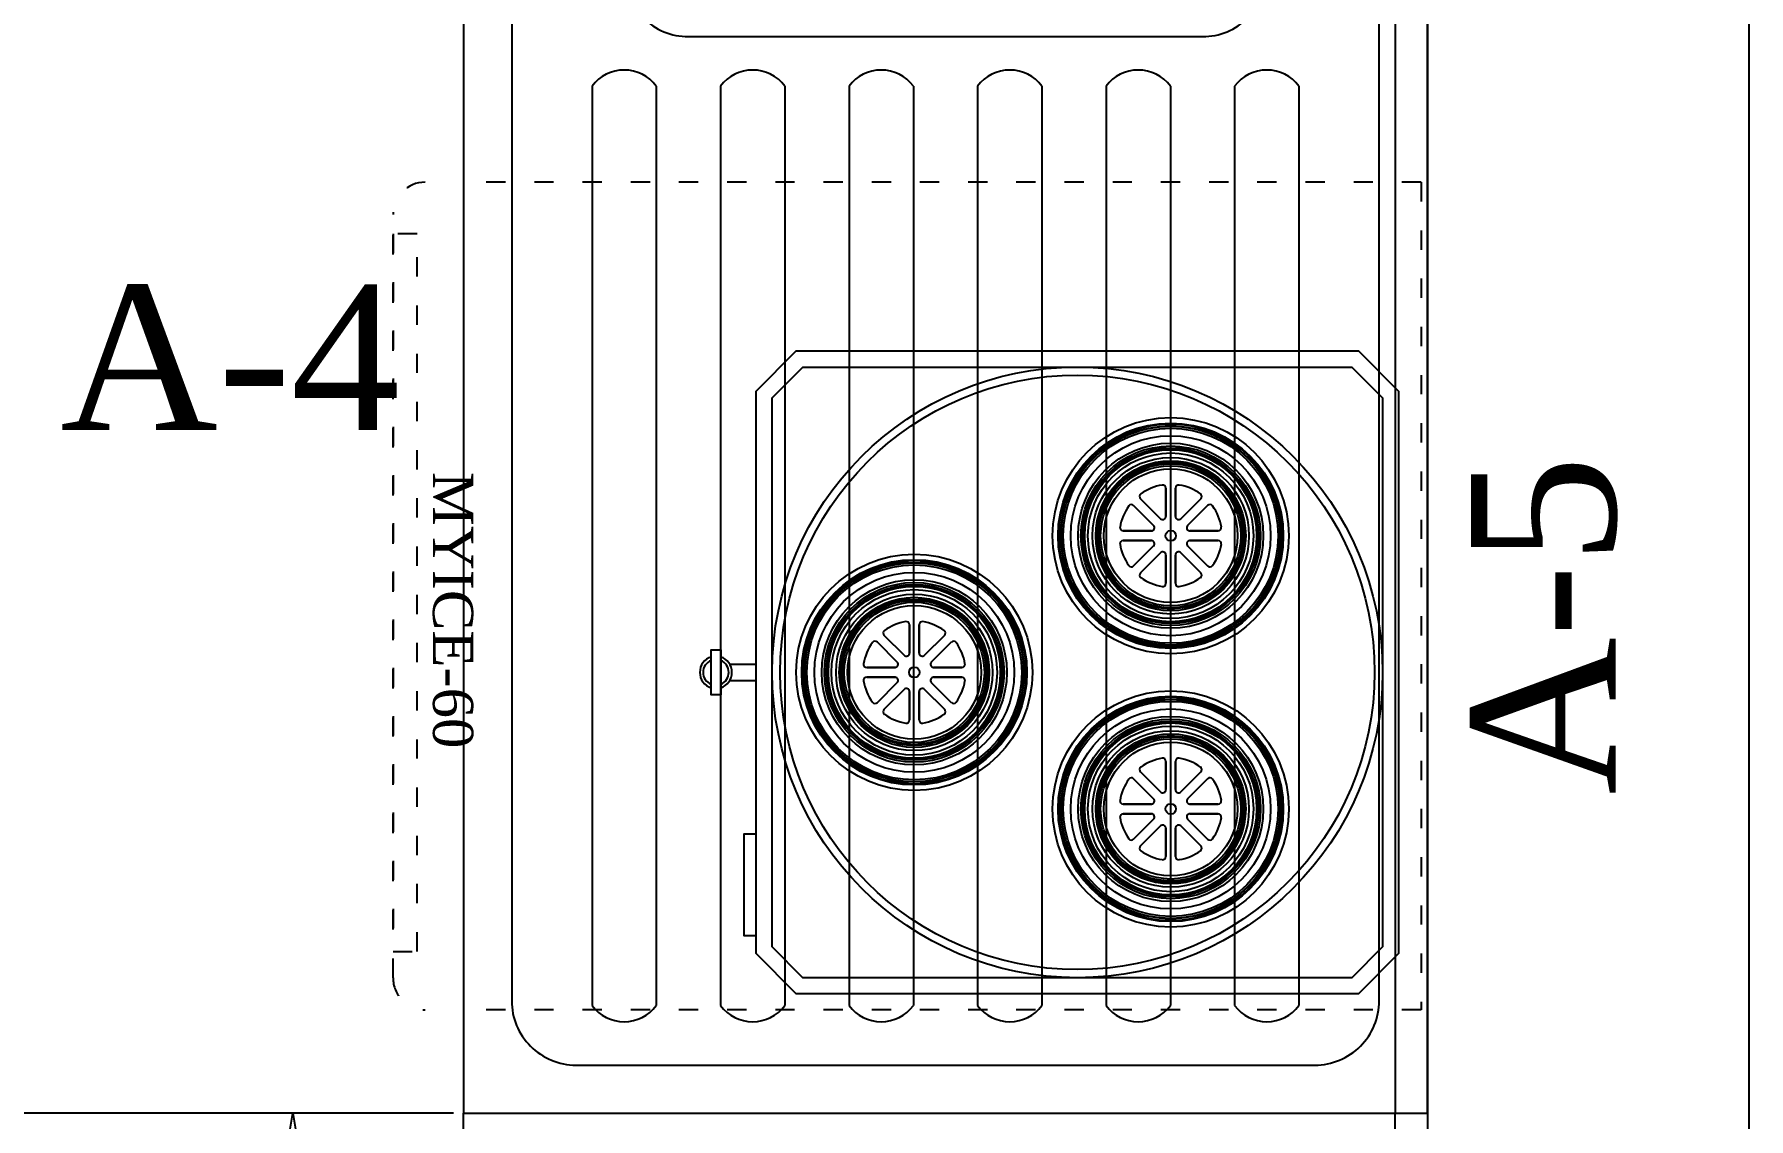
# Model space of a CAD drawing. Header units: millimetres. Extents: x -10501 to -7356, y 9378 to 11707.
# Drawn here: x -8279.7 to -8173, y 10726 to 10793.4 of the extents above; entities that cross this region are included whole.
import ezdxf

# ---------------------------------------------------------------- set-up
doc = ezdxf.new("R2010")
doc.units = ezdxf.units.MM
doc.header["$MEASUREMENT"] = 0
doc.linetypes.add('ACAD_ISO03W100', pattern=[30, 12, -18])
for name, color, linetype in [('04 DETAY BİLGİ', 8, 'Continuous'), ('07 MYCO', 7, 'Continuous'), ('APO_3D_C10', 10, 'Continuous')]:
    doc.layers.add(name, color=color, linetype=linetype)
doc.layers.add('GRC-Ekipman', color=4, linetype='Continuous', lineweight=25)
doc.styles.get("Standard").update_dxf_attribs({"font": 'times.ttf'})
doc.dimstyles.new('ISO-25', dxfattribs={"dimtxt": 10, "dimasz": 4, "dimexe": 1.25, "dimexo": 0.625, "dimtad": 1, "dimdec": 1, "dimtxsty": 'Standard', "dimblk": 'CLOSEDBLANK', "dimcen": 2.5, "dimclrd": 1, "dimclre": 1, "dimadec": 0, "dimazin": 0, "dimtfac": 1, "dimtdec": 1, "dimtmove": 0, "dimatfit": 3, "dimldrblk": 'CLOSEDBLANK', "dimfxl": 1.25, "dimarcsym": 0})

# ---------------------------------------------------------------- blocks, each defined once
blk = doc.blocks.new('TEK EVY. SOL DAML.120-60')
at = {"color": 251}
for p, q in [((56.08, -8), (113.3, -8)), ((56.08, -12), (113.3, -12)), ((56.08, -16), (113.3, -16)), ((24.66, -17.24), (32.47, -16.13)), ((56.08, -20), (113.3, -20)), ((23.43, -21.05), (29.53, -26.06)), ((19.52, -22.71), (19.52, -30.6)), ((56.08, -24), (113.3, -24)), ((56.08, -28), (113.3, -28)), ((56.08, -32), (113.3, -32)), ((56.08, -36), (113.3, -36)), ((56.08, -40), (113.3, -40)), ((56.08, -44), (113.3, -44)), ((56.08, -48), (113.3, -48)), ((56.08, -52), (113.3, -52))]:
    blk.add_line(p, q, dxfattribs=at)
for points in [[(0, -2), (120, -2), (120, 0), (0, 0)], [(0, -60), (120, -60), (120, 0), (0, 0)]]:
    blk.add_lwpolyline(points, close=True)
blk.add_lwpolyline([(7, -57), (113, -57, 0.414214), (117, -53), (117, -7, 0.414214), (113, -3), (7, -3, 0.414214), (3, -7), (3, -53, 0.414214)], format="xyb", close=True)
blk.add_lwpolyline([(17, -50), (49, -50, 0.414214), (53, -46), (53, -14, 0.414214), (49, -10), (17, -10, 0.414214), (13, -14), (13, -46, 0.414214)], format="xyb", close=True, dxfattribs=at)
blk.add_circle((19.71, -17.74), 3.19, dxfattribs=at)
for centre, start, end in [((57.58, -10), 126.8699, 233.1301), ((111.8, -10), 306.8699, 53.1301), ((57.58, -18), 126.8699, 233.1301), ((111.8, -18), 306.8699, 53.1301), ((57.58, -26), 126.8699, 233.1301), ((111.8, -26), 306.8699, 53.1301), ((57.58, -34), 126.8699, 233.1301), ((111.8, -34), 306.8699, 53.1301), ((57.58, -42), 126.8699, 233.1301), ((111.8, -42), 306.8699, 53.1301), ((57.58, -50), 126.8699, 233.1301), ((111.8, -50), 306.8699, 53.1301)]:
    blk.add_arc(centre, 2.5, start, end, dxfattribs=at)
blk = doc.blocks.new('CekmCTezg.170-60')
for p, q in [((-170, 0), (0, 0)), ((-170, -60), (-170, 0)), ((0, -2), (-170, -2)), ((0, -60), (-170, -60))]:
    blk.add_line(p, q)
blk = doc.blocks.new('KSE03')
at = {"layer": '07 MYCO', "linetype": 'Continuous'}
for p, q in [((96.5, -115.9, 867.3), (96.5, -115.9, 868.5)), ((109.7, -110.4, 867.3), (109.7, -110.4, 868.5)), ((112, -112.4, 867.3), (112, -130, 867.3)), ((112, -130, 868.5), (112, -112.4, 868.5)), ((112, -112.4, 867.3), (112, -112.4, 868.5)), ((118, -130, 867.3), (118, -112.4, 867.3)), ((118, -112.4, 868.5), (118, -130, 868.5)), ((118, -112.4, 867.3), (118, -112.4, 868.5)), ((120.3, -110.4, 867.3), (120.3, -110.4, 868.5)), ((133.5, -115.9, 867.3), (133.5, -115.9, 868.5)), ((266.5, -115.9, 867.3), (266.5, -115.9, 868.5)), ((279.7, -110.4, 867.3), (279.7, -110.4, 868.5)), ((282, -112.4, 867.3), (282, -130, 867.3)), ((282, -130, 868.5), (282, -112.4, 868.5)), ((282, -112.4, 867.3), (282, -112.4, 868.5)), ((288, -130, 867.3), (288, -112.4, 867.3)), ((288, -112.4, 868.5), (288, -130, 868.5)), ((288, -112.4, 867.3), (288, -112.4, 868.5)), ((290.3, -110.4, 867.3), (290.3, -110.4, 868.5)), ((303.5, -115.9, 867.3), (303.5, -115.9, 868.5)), ((88.9, -123.4, 867.3), (88.9, -123.4, 868.5)), ((92, -123.1, 867.3), (104.4, -135.6, 867.3)), ((104.4, -135.6, 868.5), (92, -123.1, 868.5)), ((92, -123.1, 867.3), (92, -123.1, 868.5)), ((108.7, -131.4, 867.3), (96.2, -118.9, 867.3)), ((96.2, -118.9, 868.5), (108.7, -131.4, 868.5)), ((96.2, -118.9, 867.3), (96.2, -118.9, 868.5)), ((133.8, -118.9, 867.3), (121.3, -131.4, 867.3)), ((121.3, -131.4, 868.5), (133.8, -118.9, 868.5)), ((125.6, -135.6, 867.3), (138, -123.1, 867.3)), ((138, -123.1, 868.5), (125.6, -135.6, 868.5)), ((133.8, -118.9, 867.3), (133.8, -118.9, 868.5)), ((138, -123.1, 867.3), (138, -123.1, 868.5)), ((141.1, -123.4, 867.3), (141.1, -123.4, 868.5)), ((258.9, -123.4, 867.3), (258.9, -123.4, 868.5)), ((262, -123.1, 867.3), (274.4, -135.6, 867.3)), ((274.4, -135.6, 868.5), (262, -123.1, 868.5)), ((262, -123.1, 867.3), (262, -123.1, 868.5)), ((278.7, -131.4, 867.3), (266.2, -118.9, 867.3)), ((266.2, -118.9, 868.5), (278.7, -131.4, 868.5)), ((266.2, -118.9, 867.3), (266.2, -118.9, 868.5)), ((303.8, -118.9, 867.3), (291.3, -131.4, 867.3)), ((291.3, -131.4, 868.5), (303.8, -118.9, 868.5)), ((295.6, -135.6, 867.3), (308, -123.1, 867.3)), ((308, -123.1, 868.5), (295.6, -135.6, 868.5)), ((303.8, -118.9, 867.3), (303.8, -118.9, 868.5)), ((308, -123.1, 867.3), (308, -123.1, 868.5)), ((311.1, -123.4, 867.3), (311.1, -123.4, 868.5)), ((83.4, -136.6, 867.3), (83.4, -136.6, 868.5)), ((104.4, -135.6, 867.3), (104.4, -135.6, 868.5)), ((108.7, -131.4, 867.3), (108.7, -131.4, 868.5)), ((112, -130, 867.3), (112, -130, 868.5)), ((118, -130, 867.3), (118, -130, 868.5)), ((121.3, -131.4, 867.3), (121.3, -131.4, 868.5)), ((125.6, -135.6, 867.3), (125.6, -135.6, 868.5)), ((146.6, -136.6, 867.3), (146.6, -136.6, 868.5)), ((253.4, -136.6, 867.3), (253.4, -136.6, 868.5)), ((274.4, -135.6, 867.3), (274.4, -135.6, 868.5)), ((278.7, -131.4, 867.3), (278.7, -131.4, 868.5)), ((282, -130, 867.3), (282, -130, 868.5)), ((288, -130, 867.3), (288, -130, 868.5)), ((291.3, -131.4, 867.3), (291.3, -131.4, 868.5)), ((295.6, -135.6, 867.3), (295.6, -135.6, 868.5)), ((316.6, -136.6, 867.3), (316.6, -136.6, 868.5)), ((83.4, -147.3, 867.3), (83.4, -147.3, 868.5)), ((103, -138.9, 867.3), (85.4, -138.9, 867.3)), ((85.4, -138.9, 868.5), (103, -138.9, 868.5)), ((85.4, -138.9, 867.3), (85.4, -138.9, 868.5)), ((85.4, -144.9, 867.3), (103, -144.9, 867.3)), ((103, -144.9, 868.5), (85.4, -144.9, 868.5)), ((85.4, -144.9, 867.3), (85.4, -144.9, 868.5)), ((104.4, -148.3, 867.3), (92, -160.7, 867.3)), ((92, -160.7, 868.5), (104.4, -148.3, 868.5)), ((103, -138.9, 867.3), (103, -138.9, 868.5)), ((103, -144.9, 867.3), (103, -144.9, 868.5)), ((104.4, -148.3, 867.3), (104.4, -148.3, 868.5)), ((138, -160.7, 867.3), (125.6, -148.3, 867.3)), ((125.6, -148.3, 868.5), (138, -160.7, 868.5)), ((125.6, -148.3, 867.3), (125.6, -148.3, 868.5)), ((144.6, -138.9, 867.3), (127, -138.9, 867.3)), ((127, -138.9, 868.5), (144.6, -138.9, 868.5)), ((127, -138.9, 867.3), (127, -138.9, 868.5)), ((127, -144.9, 867.3), (144.6, -144.9, 867.3)), ((144.6, -144.9, 868.5), (127, -144.9, 868.5)), ((127, -144.9, 867.3), (127, -144.9, 868.5)), ((144.6, -138.9, 867.3), (144.6, -138.9, 868.5)), ((144.6, -144.9, 867.3), (144.6, -144.9, 868.5)), ((146.6, -147.3, 867.3), (146.6, -147.3, 868.5)), ((253.4, -147.3, 867.3), (253.4, -147.3, 868.5)), ((273, -138.9, 867.3), (255.4, -138.9, 867.3)), ((255.4, -138.9, 868.5), (273, -138.9, 868.5)), ((255.4, -138.9, 867.3), (255.4, -138.9, 868.5)), ((255.4, -144.9, 867.3), (273, -144.9, 867.3)), ((273, -144.9, 868.5), (255.4, -144.9, 868.5)), ((255.4, -144.9, 867.3), (255.4, -144.9, 868.5)), ((274.4, -148.3, 867.3), (262, -160.7, 867.3)), ((262, -160.7, 868.5), (274.4, -148.3, 868.5)), ((273, -138.9, 867.3), (273, -138.9, 868.5)), ((273, -144.9, 867.3), (273, -144.9, 868.5)), ((274.4, -148.3, 867.3), (274.4, -148.3, 868.5)), ((308, -160.7, 867.3), (295.6, -148.3, 867.3)), ((295.6, -148.3, 868.5), (308, -160.7, 868.5)), ((295.6, -148.3, 867.3), (295.6, -148.3, 868.5)), ((314.6, -138.9, 867.3), (297, -138.9, 867.3)), ((297, -138.9, 868.5), (314.6, -138.9, 868.5)), ((297, -138.9, 867.3), (297, -138.9, 868.5)), ((297, -144.9, 867.3), (314.6, -144.9, 867.3)), ((314.6, -144.9, 868.5), (297, -144.9, 868.5)), ((297, -144.9, 867.3), (297, -144.9, 868.5)), ((314.6, -138.9, 867.3), (314.6, -138.9, 868.5)), ((314.6, -144.9, 867.3), (314.6, -144.9, 868.5)), ((316.6, -147.3, 867.3), (316.6, -147.3, 868.5)), ((96.2, -165, 867.3), (108.7, -152.5, 867.3)), ((108.7, -152.5, 868.5), (96.2, -165, 868.5)), ((108.7, -152.5, 867.3), (108.7, -152.5, 868.5)), ((112, -153.9, 867.3), (112, -171.5, 867.3)), ((112, -171.5, 868.5), (112, -153.9, 868.5)), ((112, -153.9, 867.3), (112, -153.9, 868.5)), ((118, -171.5, 867.3), (118, -153.9, 867.3)), ((118, -153.9, 868.5), (118, -171.5, 868.5)), ((118, -153.9, 867.3), (118, -153.9, 868.5)), ((121.3, -152.5, 867.3), (133.8, -165, 867.3)), ((133.8, -165, 868.5), (121.3, -152.5, 868.5)), ((121.3, -152.5, 867.3), (121.3, -152.5, 868.5)), ((266.2, -165, 867.3), (278.7, -152.5, 867.3)), ((278.7, -152.5, 868.5), (266.2, -165, 868.5)), ((278.7, -152.5, 867.3), (278.7, -152.5, 868.5)), ((282, -153.9, 867.3), (282, -171.5, 867.3)), ((282, -171.5, 868.5), (282, -153.9, 868.5)), ((282, -153.9, 867.3), (282, -153.9, 868.5)), ((288, -171.5, 867.3), (288, -153.9, 867.3)), ((288, -153.9, 868.5), (288, -171.5, 868.5)), ((288, -153.9, 867.3), (288, -153.9, 868.5)), ((291.3, -152.5, 867.3), (303.8, -165, 867.3)), ((303.8, -165, 868.5), (291.3, -152.5, 868.5)), ((291.3, -152.5, 867.3), (291.3, -152.5, 868.5)), ((88.9, -160.5, 867.3), (88.9, -160.5, 868.5)), ((92, -160.7, 867.3), (92, -160.7, 868.5)), ((96.2, -165, 867.3), (96.2, -165, 868.5)), ((96.5, -168, 867.3), (96.5, -168, 868.5)), ((133.5, -168, 867.3), (133.5, -168, 868.5)), ((133.8, -165, 867.3), (133.8, -165, 868.5)), ((138, -160.7, 867.3), (138, -160.7, 868.5)), ((141.1, -160.5, 867.3), (141.1, -160.5, 868.5)), ((258.9, -160.5, 867.3), (258.9, -160.5, 868.5)), ((262, -160.7, 867.3), (262, -160.7, 868.5)), ((266.2, -165, 867.3), (266.2, -165, 868.5)), ((266.5, -168, 867.3), (266.5, -168, 868.5)), ((303.5, -168, 867.3), (303.5, -168, 868.5)), ((303.8, -165, 867.3), (303.8, -165, 868.5)), ((308, -160.7, 867.3), (308, -160.7, 868.5)), ((311.1, -160.5, 867.3), (311.1, -160.5, 868.5)), ((109.7, -173.5, 867.3), (109.7, -173.5, 868.5)), ((112, -171.5, 867.3), (112, -171.5, 868.5)), ((118, -171.5, 867.3), (118, -171.5, 868.5)), ((120.3, -173.5, 867.3), (120.3, -173.5, 868.5)), ((279.7, -173.5, 867.3), (279.7, -173.5, 868.5)), ((282, -171.5, 867.3), (282, -171.5, 868.5)), ((288, -171.5, 867.3), (288, -171.5, 868.5)), ((290.3, -173.5, 867.3), (290.3, -173.5, 868.5)), ((181.5, -275.4, 867.3), (181.5, -275.4, 868.5)), ((194.7, -269.9, 867.3), (194.7, -269.9, 868.5)), ((197, -271.9, 867.3), (197, -289.5, 867.3)), ((197, -289.5, 868.5), (197, -271.9, 868.5)), ((197, -271.9, 867.3), (197, -271.9, 868.5)), ((203, -289.5, 867.3), (203, -271.9, 867.3)), ((203, -271.9, 868.5), (203, -289.5, 868.5)), ((203, -271.9, 867.3), (203, -271.9, 868.5)), ((205.3, -269.9, 867.3), (205.3, -269.9, 868.5)), ((218.5, -275.4, 867.3), (218.5, -275.4, 868.5)), ((173.9, -283, 867.3), (173.9, -283, 868.5)), ((177, -282.7, 867.3), (189.4, -295.1, 867.3)), ((189.4, -295.1, 868.5), (177, -282.7, 868.5)), ((177, -282.7, 867.3), (177, -282.7, 868.5)), ((193.7, -290.9, 867.3), (181.2, -278.5, 867.3)), ((181.2, -278.5, 868.5), (193.7, -290.9, 868.5)), ((181.2, -278.5, 867.3), (181.2, -278.5, 868.5)), ((218.8, -278.5, 867.3), (206.3, -290.9, 867.3)), ((206.3, -290.9, 868.5), (218.8, -278.5, 868.5)), ((210.6, -295.1, 867.3), (223, -282.7, 867.3)), ((223, -282.7, 868.5), (210.6, -295.1, 868.5)), ((218.8, -278.5, 867.3), (218.8, -278.5, 868.5)), ((223, -282.7, 867.3), (223, -282.7, 868.5)), ((226.1, -283, 867.3), (226.1, -283, 868.5)), ((168.4, -296.2, 867.3), (168.4, -296.2, 868.5)), ((188, -298.5, 867.3), (170.4, -298.5, 867.3)), ((170.4, -298.5, 868.5), (188, -298.5, 868.5)), ((170.4, -298.5, 867.3), (170.4, -298.5, 868.5)), ((188, -298.5, 867.3), (188, -298.5, 868.5)), ((189.4, -295.1, 867.3), (189.4, -295.1, 868.5)), ((193.7, -290.9, 867.3), (193.7, -290.9, 868.5)), ((197, -289.5, 867.3), (197, -289.5, 868.5)), ((203, -289.5, 867.3), (203, -289.5, 868.5)), ((206.3, -290.9, 867.3), (206.3, -290.9, 868.5)), ((210.6, -295.1, 867.3), (210.6, -295.1, 868.5)), ((229.6, -298.5, 867.3), (212, -298.5, 867.3)), ((212, -298.5, 868.5), (229.6, -298.5, 868.5)), ((212, -298.5, 867.3), (212, -298.5, 868.5)), ((229.6, -298.5, 867.3), (229.6, -298.5, 868.5)), ((231.6, -296.2, 867.3), (231.6, -296.2, 868.5)), ((168.4, -306.8, 867.3), (168.4, -306.8, 868.5)), ((170.4, -304.5, 867.3), (188, -304.5, 867.3)), ((188, -304.5, 868.5), (170.4, -304.5, 868.5)), ((170.4, -304.5, 867.3), (170.4, -304.5, 868.5)), ((189.4, -307.8, 867.3), (177, -320.3, 867.3)), ((177, -320.3, 868.5), (189.4, -307.8, 868.5)), ((188, -304.5, 867.3), (188, -304.5, 868.5)), ((189.4, -307.8, 867.3), (189.4, -307.8, 868.5)), ((223, -320.3, 867.3), (210.6, -307.8, 867.3)), ((210.6, -307.8, 868.5), (223, -320.3, 868.5)), ((210.6, -307.8, 867.3), (210.6, -307.8, 868.5)), ((212, -304.5, 867.3), (229.6, -304.5, 867.3)), ((229.6, -304.5, 868.5), (212, -304.5, 868.5)), ((212, -304.5, 867.3), (212, -304.5, 868.5)), ((229.6, -304.5, 867.3), (229.6, -304.5, 868.5)), ((231.6, -306.8, 867.3), (231.6, -306.8, 868.5)), ((173.9, -320, 867.3), (173.9, -320, 868.5)), ((181.2, -324.5, 867.3), (193.7, -312.1, 867.3)), ((193.7, -312.1, 868.5), (181.2, -324.5, 868.5)), ((193.7, -312.1, 867.3), (193.7, -312.1, 868.5)), ((197, -313.5, 867.3), (197, -331.1, 867.3)), ((197, -331.1, 868.5), (197, -313.5, 868.5)), ((197, -313.5, 867.3), (197, -313.5, 868.5)), ((203, -331.1, 867.3), (203, -313.5, 867.3)), ((203, -313.5, 868.5), (203, -331.1, 868.5)), ((203, -313.5, 867.3), (203, -313.5, 868.5)), ((206.3, -312.1, 867.3), (218.8, -324.5, 867.3)), ((218.8, -324.5, 868.5), (206.3, -312.1, 868.5)), ((206.3, -312.1, 867.3), (206.3, -312.1, 868.5)), ((226.1, -320, 867.3), (226.1, -320, 868.5)), ((177, -320.3, 867.3), (177, -320.3, 868.5)), ((181.2, -324.5, 867.3), (181.2, -324.5, 868.5)), ((181.5, -327.6, 867.3), (181.5, -327.6, 868.5)), ((218.5, -327.6, 867.3), (218.5, -327.6, 868.5)), ((218.8, -324.5, 867.3), (218.8, -324.5, 868.5)), ((223, -320.3, 867.3), (223, -320.3, 868.5)), ((194.7, -333, 867.3), (194.7, -333, 868.5)), ((197, -331.1, 867.3), (197, -331.1, 868.5)), ((203, -331.1, 867.3), (203, -331.1, 868.5)), ((205.3, -333, 867.3), (205.3, -333, 868.5))]:
    blk.add_line(p, q, dxfattribs=at)
at = {"layer": '07 MYCO'}
for p, q in [((195, -416.3), (195, -400)), ((205, -416.3), (205, -400))]:
    blk.add_line(p, q, dxfattribs=at)
for points in [[(25, 0), (375, 0), (400, -25), (400, -375), (375, -400), (25, -400), (0, -375), (0, -25)], [(29.1, -10), (370.9, -10), (390, -29.1), (390, -370.9), (370.9, -390), (29.1, -390), (10, -370.9), (10, -29.1)], [(363.7, -400), (300.8, -400), (300.8, -407.6), (363.7, -407.6)], [(186, -422), (214, -422), (214, -428), (186, -428)]]:
    blk.add_lwpolyline(points, close=True, dxfattribs=at)
for radius in [190, 185]:
    blk.add_circle((200, -200), radius, dxfattribs=at)
at = {"layer": '07 MYCO', "linetype": 'Continuous'}
for centre, radius in [((115, -141.9, 895.2), 73.5), ((115, -141.9, 894), 73.5), ((115, -141.9, 894), 70.1), ((115, -141.9, 895.2), 70.1), ((115, -141.9, 895.6), 69.6), ((115, -141.9, 895.8), 69.6), ((115, -141.9, 896.3), 69.5), ((115, -141.9, 895.4), 68.4), ((115, -141.9, 895.8), 68.3), ((115, -141.9, 896.3), 68.3), ((115, -141.9, 904.8), 68.1), ((285, -141.9, 895.2), 73.5), ((285, -141.9, 894), 73.5), ((285, -141.9, 894), 70.1), ((285, -141.9, 895.2), 70.1), ((285, -141.9, 895.6), 69.6), ((285, -141.9, 895.8), 69.6), ((285, -141.9, 896.3), 69.5), ((285, -141.9, 895.4), 68.4), ((285, -141.9, 895.8), 68.3), ((285, -141.9, 896.3), 68.3), ((285, -141.9, 904.8), 68.1), ((115, -141.9, 904.6), 66.9), ((115, -141.9, 908.6), 62.2), ((115, -141.9, 909.8), 62.2), ((115, -141.9, 908.6), 57.6), ((115, -141.9, 909.8), 57.6), ((285, -141.9, 904.6), 66.9), ((285, -141.9, 908.6), 62.2), ((285, -141.9, 909.8), 62.2), ((285, -141.9, 908.6), 57.6), ((285, -141.9, 909.8), 57.6), ((115, -141.9, 907), 55.9), ((115, -141.9, 907.2), 54.7), ((115, -141.9, 897.4), 54.7), ((115, -141.9, 896.3), 54.3), ((115, -141.9, 895.8), 54), ((115, -141.9, 897.6), 53.5), ((115, -141.9, 894.6), 51.5), ((115, -141.9, 895.8), 51.5), ((115, -141.9, 894.6), 48.7), ((115, -141.9, 895.8), 48.7), ((115, -141.9, 892.8), 46.7), ((285, -141.9, 907), 55.9), ((285, -141.9, 907.2), 54.7), ((285, -141.9, 897.4), 54.7), ((285, -141.9, 896.3), 54.3), ((285, -141.9, 895.8), 54), ((285, -141.9, 897.6), 53.5), ((285, -141.9, 894.6), 51.5), ((285, -141.9, 895.8), 51.5), ((285, -141.9, 894.6), 48.7), ((285, -141.9, 895.8), 48.7), ((285, -141.9, 892.8), 46.7), ((115, -141.9, 892.9), 45.6), ((115, -141.9, 870.2), 44.8), ((115, -141.9, 870.3), 43.6), ((115, -141.9, 867.3), 41.6), ((115, -141.9, 868.5), 41.6), ((285, -141.9, 892.9), 45.6), ((285, -141.9, 870.2), 44.8), ((285, -141.9, 870.3), 43.6), ((285, -141.9, 867.3), 41.6), ((285, -141.9, 868.5), 41.6), ((115, -141.9, 867.3), 3.25), ((115, -141.9, 868.5), 3.25), ((285, -141.9, 867.3), 3.25), ((285, -141.9, 868.5), 3.25), ((200, -301.5, 895.2), 73.5), ((200, -301.5, 894), 73.5), ((200, -301.5, 894), 70.1), ((200, -301.5, 895.2), 70.1), ((200, -301.5, 895.6), 69.6), ((200, -301.5, 895.8), 69.6), ((200, -301.5, 896.3), 69.5), ((200, -301.5, 895.4), 68.4), ((200, -301.5, 896.3), 68.3), ((200, -301.5, 895.8), 68.3), ((200, -301.5, 904.8), 68.1), ((200, -301.5, 904.6), 66.9), ((200, -301.5, 908.6), 62.2), ((200, -301.5, 909.8), 62.2), ((200, -301.5, 909.8), 57.6), ((200, -301.5, 908.6), 57.6), ((200, -301.5, 907), 55.9), ((200, -301.5, 907.2), 54.7), ((200, -301.5, 897.4), 54.7), ((200, -301.5, 896.3), 54.3), ((200, -301.5, 895.8), 54), ((200, -301.5, 897.6), 53.5), ((200, -301.5, 894.6), 51.5), ((200, -301.5, 895.8), 51.5), ((200, -301.5, 895.8), 48.7), ((200, -301.5, 894.6), 48.7), ((200, -301.5, 892.8), 46.7), ((200, -301.5, 892.9), 45.6), ((200, -301.5, 870.2), 44.8), ((200, -301.5, 870.3), 43.6), ((200, -301.5, 867.3), 41.6), ((200, -301.5, 868.5), 41.6), ((200, -301.5, 867.3), 3.25), ((200, -301.5, 868.5), 3.25)]:
    blk.add_circle(centre, radius, dxfattribs=at)
for centre, radius, start, end in [((97.6, -117.5, 867.3), 2, 125.4059, 225), ((97.6, -117.5, 868.5), 2, 125.4059, 225), ((115, -141.9, 867.3), 32, 99.5941, 125.4059), ((115, -141.9, 868.5), 32, 99.5941, 125.4059), ((110, -112.4, 867.3), 2, 0, 99.5941), ((110, -112.4, 868.5), 2, 0, 99.5941), ((120, -112.4, 867.3), 2, 80.4059, 180), ((120, -112.4, 868.5), 2, 80.4059, 180), ((115, -141.9, 867.3), 32, 54.5941, 80.4059), ((115, -141.9, 868.5), 32, 54.5941, 80.4059), ((132.4, -117.5, 867.3), 2, 315, 54.5941), ((132.4, -117.5, 868.5), 2, 315, 54.5941), ((267.6, -117.5, 867.3), 2, 125.4059, 225), ((267.6, -117.5, 868.5), 2, 125.4059, 225), ((285, -141.9, 867.3), 32, 99.5941, 125.4059), ((285, -141.9, 868.5), 32, 99.5941, 125.4059), ((280, -112.4, 867.3), 2, 0, 99.5941), ((280, -112.4, 868.5), 2, 0, 99.5941), ((290, -112.4, 867.3), 2, 80.4059, 180), ((290, -112.4, 868.5), 2, 80.4059, 180), ((285, -141.9, 867.3), 32, 54.5941, 80.4059), ((285, -141.9, 868.5), 32, 54.5941, 80.4059), ((302.4, -117.5, 867.3), 2, 315, 54.5941), ((302.4, -117.5, 868.5), 2, 315, 54.5941), ((115, -141.9, 867.3), 32, 144.5941, 170.4059), ((115, -141.9, 868.5), 32, 144.5941, 170.4059), ((90.5, -124.6, 867.3), 2, 45, 144.5941), ((90.5, -124.6, 868.5), 2, 45, 144.5941), ((139.5, -124.6, 867.3), 2, 35.4059, 135), ((139.5, -124.6, 868.5), 2, 35.4059, 135), ((115, -141.9, 867.3), 32, 9.5941, 35.4059), ((115, -141.9, 868.5), 32, 9.5941, 35.4059), ((285, -141.9, 867.3), 32, 144.5941, 170.4059), ((285, -141.9, 868.5), 32, 144.5941, 170.4059), ((260.5, -124.6, 867.3), 2, 45, 144.5941), ((260.5, -124.6, 868.5), 2, 45, 144.5941), ((309.5, -124.6, 867.3), 2, 35.4059, 135), ((309.5, -124.6, 868.5), 2, 35.4059, 135), ((285, -141.9, 867.3), 32, 9.5941, 35.4059), ((285, -141.9, 868.5), 32, 9.5941, 35.4059), ((85.4, -136.9, 867.3), 2, 170.4059, 270), ((85.4, -136.9, 868.5), 2, 170.4059, 270), ((103, -137, 867.3), 1.96, 270, 45), ((103, -137, 868.5), 1.96, 270, 45), ((110, -130, 867.3), 1.96, 225, 0), ((110, -130, 868.5), 1.96, 225, 0), ((120, -130, 867.3), 1.96, 180, 315), ((120, -130, 868.5), 1.96, 180, 315), ((127, -137, 867.3), 1.96, 135, 270), ((127, -137, 868.5), 1.96, 135, 270), ((144.6, -136.9, 867.3), 2, 270, 9.5941), ((144.6, -136.9, 868.5), 2, 270, 9.5941), ((255.4, -136.9, 867.3), 2, 170.4059, 270), ((255.4, -136.9, 868.5), 2, 170.4059, 270), ((273, -137, 867.3), 1.96, 270, 45), ((273, -137, 868.5), 1.96, 270, 45), ((280, -130, 867.3), 1.96, 225, 0), ((280, -130, 868.5), 1.96, 225, 0), ((290, -130, 867.3), 1.96, 180, 315), ((290, -130, 868.5), 1.96, 180, 315), ((297, -137, 867.3), 1.96, 135, 270), ((297, -137, 868.5), 1.96, 135, 270), ((314.6, -136.9, 867.3), 2, 270, 9.5941), ((314.6, -136.9, 868.5), 2, 270, 9.5941), ((85.4, -146.9, 867.3), 2, 90, 189.5941), ((85.4, -146.9, 868.5), 2, 90, 189.5941), ((115, -141.9, 867.3), 32, 189.5941, 215.4059), ((115, -141.9, 868.5), 32, 189.5941, 215.4059), ((103, -146.9, 867.3), 1.96, 315, 90), ((103, -146.9, 868.5), 1.96, 315, 90), ((127, -146.9, 867.3), 1.96, 90, 225), ((127, -146.9, 868.5), 1.96, 90, 225), ((115, -141.9, 867.3), 32, 324.5941, 350.4059), ((115, -141.9, 868.5), 32, 324.5941, 350.4059), ((144.6, -146.9, 867.3), 2, 350.4059, 90), ((144.6, -146.9, 868.5), 2, 350.4059, 90), ((255.4, -146.9, 867.3), 2, 90, 189.5941), ((255.4, -146.9, 868.5), 2, 90, 189.5941), ((285, -141.9, 867.3), 32, 189.5941, 215.4059), ((285, -141.9, 868.5), 32, 189.5941, 215.4059), ((273, -146.9, 867.3), 1.96, 315, 90), ((273, -146.9, 868.5), 1.96, 315, 90), ((297, -146.9, 867.3), 1.96, 90, 225), ((297, -146.9, 868.5), 1.96, 90, 225), ((285, -141.9, 867.3), 32, 324.5941, 350.4059), ((285, -141.9, 868.5), 32, 324.5941, 350.4059), ((314.6, -146.9, 867.3), 2, 350.4059, 90), ((314.6, -146.9, 868.5), 2, 350.4059, 90), ((110, -153.9, 867.3), 1.96, 0, 135), ((110, -153.9, 868.5), 1.96, 0, 135), ((120, -153.9, 867.3), 1.96, 45, 180), ((120, -153.9, 868.5), 1.96, 45, 180), ((280, -153.9, 867.3), 1.96, 0, 135), ((280, -153.9, 868.5), 1.96, 0, 135), ((290, -153.9, 867.3), 1.96, 45, 180), ((290, -153.9, 868.5), 1.96, 45, 180), ((90.5, -159.3, 867.3), 2, 215.4059, 315), ((90.5, -159.3, 868.5), 2, 215.4059, 315), ((97.6, -166.4, 867.3), 2, 135, 234.5941), ((97.6, -166.4, 868.5), 2, 135, 234.5941), ((115, -141.9, 867.3), 32, 234.5941, 260.4059), ((115, -141.9, 868.5), 32, 234.5941, 260.4059), ((115, -141.9, 867.3), 32, 279.5941, 305.4059), ((115, -141.9, 868.5), 32, 279.5941, 305.4059), ((132.4, -166.4, 867.3), 2, 305.4059, 45), ((132.4, -166.4, 868.5), 2, 305.4059, 45), ((139.5, -159.3, 867.3), 2, 225, 324.5941), ((139.5, -159.3, 868.5), 2, 225, 324.5941), ((260.5, -159.3, 867.3), 2, 215.4059, 315), ((260.5, -159.3, 868.5), 2, 215.4059, 315), ((267.6, -166.4, 867.3), 2, 135, 234.5941), ((267.6, -166.4, 868.5), 2, 135, 234.5941), ((285, -141.9, 867.3), 32, 234.5941, 260.4059), ((285, -141.9, 868.5), 32, 234.5941, 260.4059), ((285, -141.9, 867.3), 32, 279.5941, 305.4059), ((285, -141.9, 868.5), 32, 279.5941, 305.4059), ((302.4, -166.4, 867.3), 2, 305.4059, 45), ((302.4, -166.4, 868.5), 2, 305.4059, 45), ((309.5, -159.3, 867.3), 2, 225, 324.5941), ((309.5, -159.3, 868.5), 2, 225, 324.5941), ((110, -171.5, 867.3), 2, 260.4059, 0), ((110, -171.5, 868.5), 2, 260.4059, 0), ((120, -171.5, 867.3), 2, 180, 279.5941), ((120, -171.5, 868.5), 2, 180, 279.5941), ((280, -171.5, 867.3), 2, 260.4059, 0), ((280, -171.5, 868.5), 2, 260.4059, 0), ((290, -171.5, 867.3), 2, 180, 279.5941), ((290, -171.5, 868.5), 2, 180, 279.5941), ((182.6, -277, 867.3), 2, 125.4059, 225), ((182.6, -277, 868.5), 2, 125.4059, 225), ((200, -301.5, 867.3), 32, 99.5941, 125.4059), ((200, -301.5, 868.5), 32, 99.5941, 125.4059), ((195, -271.9, 867.3), 2, 0, 99.5941), ((195, -271.9, 868.5), 2, 0, 99.5941), ((205, -271.9, 867.3), 2, 80.4059, 180), ((205, -271.9, 868.5), 2, 80.4059, 180), ((200, -301.5, 867.3), 32, 54.5941, 80.4059), ((200, -301.5, 868.5), 32, 54.5941, 80.4059), ((217.4, -277, 867.3), 2, 315, 54.5941), ((217.4, -277, 868.5), 2, 315, 54.5941), ((200, -301.5, 867.3), 32, 144.5941, 170.4059), ((200, -301.5, 868.5), 32, 144.5941, 170.4059), ((175.5, -284.1, 867.3), 2, 45, 144.5941), ((175.5, -284.1, 868.5), 2, 45, 144.5941), ((224.5, -284.1, 867.3), 2, 35.4059, 135), ((224.5, -284.1, 868.5), 2, 35.4059, 135), ((200, -301.5, 867.3), 32, 9.5941, 35.4059), ((200, -301.5, 868.5), 32, 9.5941, 35.4059), ((170.4, -296.5, 867.3), 2, 170.4059, 270), ((170.4, -296.5, 868.5), 2, 170.4059, 270), ((188, -296.5, 867.3), 1.96, 270, 45), ((188, -296.5, 868.5), 1.96, 270, 45), ((195, -289.5, 867.3), 1.96, 225, 0), ((195, -289.5, 868.5), 1.96, 225, 0), ((205, -289.5, 867.3), 1.96, 180, 315), ((205, -289.5, 868.5), 1.96, 180, 315), ((212, -296.5, 867.3), 1.96, 135, 270), ((212, -296.5, 868.5), 1.96, 135, 270), ((229.6, -296.5, 867.3), 2, 270, 9.5941), ((229.6, -296.5, 868.5), 2, 270, 9.5941), ((170.4, -306.5, 867.3), 2, 90, 189.5941), ((170.4, -306.5, 868.5), 2, 90, 189.5941), ((200, -301.5, 867.3), 32, 189.5941, 215.4059), ((200, -301.5, 868.5), 32, 189.5941, 215.4059), ((188, -306.4, 867.3), 1.96, 315, 90), ((188, -306.4, 868.5), 1.96, 315, 90), ((212, -306.4, 867.3), 1.96, 90, 225), ((212, -306.4, 868.5), 1.96, 90, 225), ((200, -301.5, 867.3), 32, 324.5941, 350.4059), ((200, -301.5, 868.5), 32, 324.5941, 350.4059), ((229.6, -306.5, 867.3), 2, 350.4059, 90), ((229.6, -306.5, 868.5), 2, 350.4059, 90), ((175.5, -318.9, 867.3), 2, 215.4059, 315), ((175.5, -318.9, 868.5), 2, 215.4059, 315), ((195, -313.5, 867.3), 1.96, 0, 135), ((195, -313.5, 868.5), 1.96, 0, 135), ((205, -313.5, 867.3), 1.96, 45, 180), ((205, -313.5, 868.5), 1.96, 45, 180), ((224.5, -318.9, 867.3), 2, 225, 324.5941), ((224.5, -318.9, 868.5), 2, 225, 324.5941), ((182.6, -325.9, 867.3), 2, 135, 234.5941), ((182.6, -325.9, 868.5), 2, 135, 234.5941), ((200, -301.5, 867.3), 32, 234.5941, 260.4059), ((200, -301.5, 868.5), 32, 234.5941, 260.4059), ((200, -301.5, 867.3), 32, 279.5941, 305.4059), ((200, -301.5, 868.5), 32, 279.5941, 305.4059), ((217.4, -325.9, 867.3), 2, 305.4059, 45), ((217.4, -325.9, 868.5), 2, 305.4059, 45), ((195, -331.1, 867.3), 2, 260.4059, 0), ((195, -331.1, 868.5), 2, 260.4059, 0), ((205, -331.1, 867.3), 2, 180, 279.5941), ((205, -331.1, 868.5), 2, 180, 279.5941)]:
    blk.add_arc(centre, radius, start, end, dxfattribs=at)
at = {"layer": '07 MYCO'}
for radius, start, end in [(10, 17.4576, 162.5424), (8, 22.0243, 157.9757), (10, 197.4576, 342.5424), (8, 202.0243, 337.9757)]:
    blk.add_arc((200, -425), radius, start, end, dxfattribs=at)
blk = doc.blocks.new('MYICE60 USTTEN')
at = {"layer": '07 MYCO', "color": 4, "linetype": 'ACAD_ISO03W100'}
for p, q in [((0, 0), (0, -585)), ((0, 0), (515, 0)), ((515, 0), (515, -585)), ((478.7, -625), (32.2, -625)), ((32.2, -625), (32.2, -640)), ((478.7, -640), (478.7, -625)), ((495, -640), (20, -640)), ((32.2, -640), (478.7, -640))]:
    blk.add_line(p, q, dxfattribs=at)
for centre, start, end in [((20, -620), 180, 270), ((495, -620), 270, 0)]:
    blk.add_arc(centre, 20, start, end, dxfattribs=at)
at = {"layer": '04 DETAY BİLGİ', "insert": (180.3, -590.1), "char_height": 25, "attachment_point": 1}
blk.add_mtext_dynamic_manual_height_columns('MYICE-60', width=260.904, gutter_width=12.5, heights=[0], dxfattribs=at)
blk = doc.blocks.new('_ClosedBlank')
at = {"color": 0, "lineweight": -2}
for p, q in [((-1, 0.167), (0, 0)), ((-1, 0.167), (-1, -0.167)), ((0, 0), (-1, -0.167))]:
    blk.add_line(p, q, dxfattribs=at)
blk = doc.blocks.new('*D47')
at = {"color": 1, "linetype": 'Continuous', "lineweight": -2, "ltscale": 5, "transparency": 16777216}
for p, q in [((-8253.65, 10726.29), (-8264.91, 10726.29)), ((-8263.66, 10722.29), (-8263.66, 10560.29)), ((-8253.65, 10556.29), (-8264.91, 10556.29))]:
    blk.add_line(p, q, dxfattribs=at)
at = {"layer": 'DEFPOINTS', "color": 0, "ltscale": 5, "transparency": 16777216}
for p in [(-8253.03, 10726.29), (-8263.66, 10556.29), (-8253.03, 10556.29)]:
    blk.add_point(p, dxfattribs=at)
at = {"color": 1, "lineweight": -2, "ltscale": 5, "transparency": 16777216, "xscale": 4, "yscale": 4, "zscale": 4}
for p, rotation in [((-8263.66, 10726.29), 90), ((-8263.66, 10556.29), 270)]:
    blk.add_blockref('_ClosedBlank', p, dxfattribs=dict(at, rotation=rotation))
at = {"color": 0, "ltscale": 5, "transparency": 16777216, "insert": (-8269.39, 10641.29), "char_height": 10, "attachment_point": 5, "rotation": 90}
blk.add_mtext('170', dxfattribs=at)
blk = doc.blocks.new('*D48')
at = {"color": 1, "linetype": 'Continuous', "lineweight": -2, "ltscale": 5, "transparency": 16777216}
for p, q in [((-8253.65, 10846.29), (-8283.03, 10846.29)), ((-8281.78, 10730.29), (-8281.78, 10842.29)), ((-8253.65, 10726.29), (-8283.03, 10726.29))]:
    blk.add_line(p, q, dxfattribs=at)
at = {"layer": 'DEFPOINTS', "color": 0, "ltscale": 5, "transparency": 16777216}
for p in [(-8281.78, 10846.29), (-8253.03, 10846.29), (-8253.03, 10726.29)]:
    blk.add_point(p, dxfattribs=at)
at = {"color": 1, "lineweight": -2, "ltscale": 5, "transparency": 16777216, "xscale": 4, "yscale": 4, "zscale": 4}
for p, rotation in [((-8281.78, 10846.29), 90), ((-8281.78, 10726.29), 270)]:
    blk.add_blockref('_ClosedBlank', p, dxfattribs=dict(at, rotation=rotation))
at = {"color": 0, "ltscale": 5, "transparency": 16777216, "insert": (-8287.49, 10786.29), "char_height": 10, "attachment_point": 5, "rotation": 90}
blk.add_mtext('120', dxfattribs=at)

msp = doc.modelspace()

# ---------------------------------------------------------------- linework, layer by layer
at = {"color": 0, "ltscale": 5}
for p, q in [((-8173.03, 11171.29), (-8173.03, 10359.29)), ((-8193.03, 10846.29), (-8193.03, 10049.29)), ((-8193.03, 10846.29), (-8193.03, 10050.19)), ((-8193.03, 10846.29), (-8193.03, 10551.29))]:
    msp.add_line(p, q, dxfattribs=at)

# ---------------------------------------------------------------- block references
at = {"xscale": 0.1, "yscale": 0.1, "zscale": 0.1}
for name, p, rotation in [('MYICE60 USTTEN', (-8193.42, 10784.23), 269.9999999999999), ('KSE03', (-8194.82, 10773.73, -86.85), 270)]:
    msp.add_blockref(name, p, dxfattribs=dict(at, rotation=rotation))
at = {"layer": 'GRC-Ekipman', "rotation": 270}
for name, p in [('TEK EVY. SOL DAML.120-60', (-8193.03, 10846.29)), ('CekmCTezg.170-60', (-8193.03, 10556.29))]:
    msp.add_blockref(name, p, dxfattribs=at)

# ---------------------------------------------------------------- texts
at = {"layer": 'APO_3D_C10', "color": 1, "insert": (-8278.13, 10777.82), "char_height": 9, "attachment_point": 1}
msp.add_mtext_dynamic_manual_height_columns('{\\C0;A-4}', width=53.2196, gutter_width=75, heights=[0], dxfattribs=at)
at = {"layer": 'APO_3D_C10', "color": 1, "insert": (-8190.32, 10746.1), "char_height": 9, "attachment_point": 1, "rotation": 90}
msp.add_mtext_dynamic_manual_height_columns('{\\C0;A-5}', width=53.2196, gutter_width=75, heights=[0], dxfattribs=at)

# ---------------------------------------------------------------- dimensions: what is measured, and where the dimension line sits
at = {"color": 0, "ltscale": 5}
for base, p2, picture, middle in [((-8281.78, 10846.29), (-8253.03, 10846.29), '*D48', (-8287.49, 10786.29)), ((-8263.66, 10556.29), (-8253.03, 10556.29), '*D47', (-8269.39, 10641.29))]:
    dim = msp.add_linear_dim(base=base, p1=(-8253.03, 10726.29), p2=p2, angle=90, dimstyle='ISO-25', dxfattribs=at)
    dim.commit()
    dim.dimension.update_dxf_attribs({"geometry": picture, "text_midpoint": middle})

doc.saveas('drawing.dxf')
